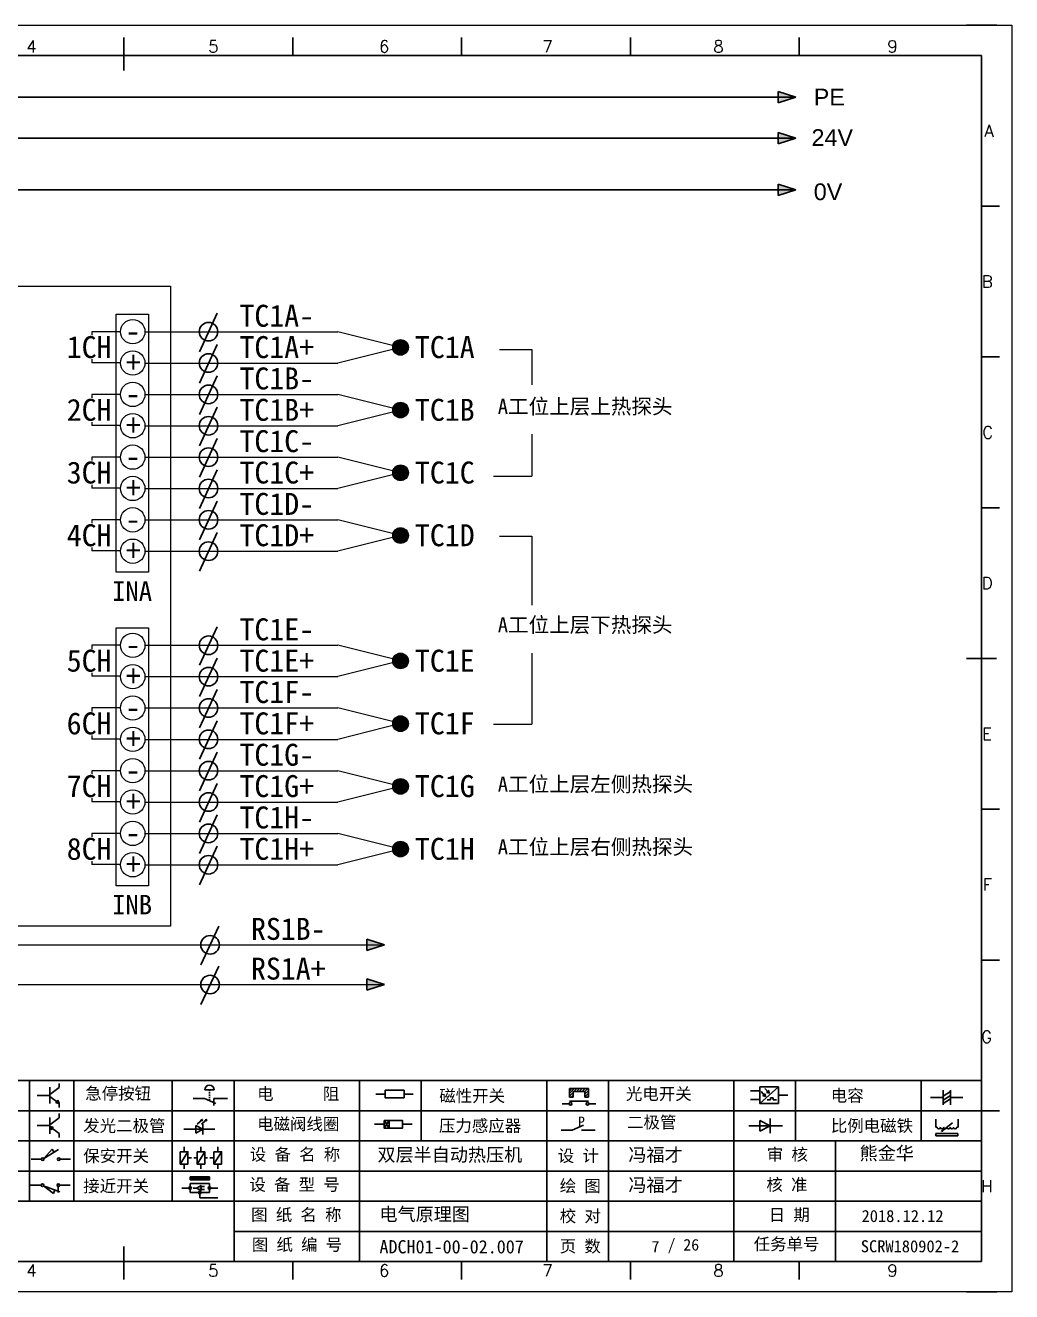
# Model space of a CAD drawing. Extents: x 33864 to 41687, y -3582 to -110.
# Drawn here: x 37727.4 to 37891, y -2914.6 to -2704.6 of the extents above; entities that cross this region are included whole.
import ezdxf
from ezdxf.enums import TextEntityAlignment as Align

# ---------------------------------------------------------------- set-up
doc = ezdxf.new("R2010")
doc.units = 0
doc.header["$MEASUREMENT"] = 0
doc.layers.add('AE_BOR', color=1, linetype='Continuous')
doc.layers.add('MISC', color=2, linetype='Continuous')
doc.styles.add('WD', font='romans.shx', dxfattribs={"bigfont": 'gbcbig.shx'})
doc.styles.add('样式 0', font='')
doc.styles.add('样式 8', font='arial.ttf')
doc.styles.add('汉字', font='')
doc.styles.get('样式 0').set_extended_font_data('KaiTi_GB2312')
doc.styles.get('汉字').set_extended_font_data('新宋体')

# ---------------------------------------------------------------- blocks, each defined once
blk = doc.blocks.new('磁性开关')
at = {"linetype": 'ByBlock'}
h = blk.add_hatch(dxfattribs=at)
h.set_pattern_fill('ANSI31', color=256, scale=0.1, style=0)
h.set_pattern_definition([(45, (0, 0), (-0.224506403, 0.224506403), [])])
h.paths.add_polyline_path([(-1907.69, -775.29), (-1910.88, -775.29), (-1910.88, -776.69), (-1910.25, -776.69), (-1910.25, -775.79), (-1908.31, -775.79), (-1908.31, -776.69), (-1907.69, -776.69)])
for p, q in [((-1910.88, -776.69), (-1910.88, -775.29)), ((-1910.88, -775.29), (-1907.69, -775.29)), ((-1910.88, -776.69), (-1910.25, -776.69)), ((-1910.25, -776.69), (-1910.25, -775.79)), ((-1910.25, -775.79), (-1908.31, -775.79)), ((-1908.31, -776.69), (-1908.31, -775.79)), ((-1908.31, -776.69), (-1907.69, -776.69)), ((-1907.69, -775.29), (-1907.69, -776.69)), ((-1910.91, -777.81), (-1912.09, -777.81)), ((-1910.88, -777.39), (-1907.69, -777.39)), ((-1907.66, -777.81), (-1906.48, -777.81))]:
    blk.add_line(p, q, dxfattribs=at)
for centre in [(-1910.68, -777.81), (-1907.88, -777.81)]:
    blk.add_circle(centre, 0.225, dxfattribs=at)
blk = doc.blocks.new('光电开关')
at = {"linetype": 'ByBlock'}
h = blk.add_hatch(dxfattribs=at)
h.set_pattern_fill('ANSI31', color=256, scale=0.01, style=0)
h.set_pattern_definition([(45, (0.172267, 0), (-0.0224506403, 0.0224506403), [])])
h.paths.add_polyline_path([(-1882.44, -776.34), (-1882.5, -775.91), (-1882.68, -776.07)])
h.paths.add_polyline_path([(-1882.44, -776.34), (-1882.68, -776.07), (-1882.86, -776.23)])
h.paths.add_polyline_path([(-1883.11, -776.45), (-1883.29, -776.61), (-1883.05, -776.88)])
h.paths.add_polyline_path([(-1883.29, -776.61), (-1883.47, -776.77), (-1883.05, -776.88)])
for p, q in [((-1884.01, -775.96), (-1885.56, -775.96)), ((-1880.91, -775.3), (-1884.01, -778.05)), ((-1883.75, -776.09), (-1883.05, -776.88)), ((-1883.11, -776.45), (-1883.47, -776.77)), ((-1883.05, -776.88), (-1883.47, -776.77)), ((-1883.14, -775.55), (-1882.44, -776.34)), ((-1883.05, -776.88), (-1883.11, -776.45)), ((-1882.5, -775.91), (-1882.86, -776.23)), ((-1882.44, -776.34), (-1882.86, -776.23)), ((-1882.44, -776.34), (-1882.5, -775.91)), ((-1879.37, -776.67), (-1880.91, -776.67)), ((-1884.01, -777.39), (-1885.56, -777.39)), ((-1882.78, -777.47), (-1882.23, -777.47)), ((-1882.23, -777.47), (-1882.23, -777.14)), ((-1882.23, -777.14), (-1881.78, -777.14)), ((-1881.78, -777.47), (-1881.78, -777.14)), ((-1881.23, -777.47), (-1881.78, -777.47))]:
    blk.add_line(p, q, dxfattribs=at)
blk.add_lwpolyline([(-1884.01, -775.3), (-1880.91, -775.3), (-1880.91, -778.05), (-1884.01, -778.05)], close=True, dxfattribs=at)
blk = doc.blocks.new('电磁阀线圈')
at = {"linetype": 'ByBlock'}
for p, q in [((-1854.61, -796.54), (-1856.17, -796.54)), ((-1854.61, -795.92), (-1853.75, -797.16)), ((-1853.75, -795.92), (-1854.61, -797.16)), ((-1853.75, -795.92), (-1853.75, -797.16)), ((-1851.53, -796.54), (-1849.97, -796.54))]:
    blk.add_line(p, q, dxfattribs=at)
blk.add_lwpolyline([(-1854.61, -795.92), (-1851.53, -795.92), (-1851.53, -797.16), (-1854.61, -797.16)], close=True, dxfattribs=at)
blk = doc.blocks.new('压力感应器')
at = {"linetype": 'ByBlock'}
for p, q in [((-1815.59, -777.73), (-1813.71, -776.93)), ((-1817.44, -777.73), (-1815.59, -777.73)), ((-1811.78, -777.73), (-1814.05, -777.73))]:
    blk.add_line(p, q, dxfattribs=at)
at = {"linetype": 'ByBlock', "insert": (-1814.65, -775.48), "char_height": 1.68, "width": 1.2242, "attachment_point": 1}
blk.add_mtext('{\\fNSimSun|b0|i0|c134|p49;P}', dxfattribs=at)
blk = doc.blocks.new('二极管')
at = {"linetype": 'ByBlock'}
for p, q in [((-1787.52, -776.77), (-1781.92, -776.77)), ((-1783.97, -776.77), (-1785.69, -775.9)), ((-1785.69, -775.9), (-1785.69, -777.65)), ((-1783.97, -776.77), (-1785.69, -777.65)), ((-1783.97, -777.99), (-1783.97, -775.56))]:
    blk.add_line(p, q, dxfattribs=at)
blk = doc.blocks.new('NPN三极管')
at = {"linetype": 'ByBlock'}
for p, q in [((-1785.73, -780.61), (-1785.73, -783.32)), ((-1785.73, -781.82), (-1784.15, -780.66)), ((-1784.15, -780.66), (-1784.15, -779.98)), ((-1785.73, -781.97), (-1787.81, -781.97)), ((-1785.73, -782.11), (-1784.15, -783.27)), ((-1784.41, -782.73), (-1784.74, -783.18)), ((-1784.15, -783.27), (-1784.74, -783.18)), ((-1784.15, -783.27), (-1784.41, -782.73)), ((-1784.15, -783.27), (-1784.15, -783.96))]:
    blk.add_line(p, q, dxfattribs=at)
blk = doc.blocks.new('PNP三极管')
at = {"linetype": 'ByBlock'}
for p, q in [((-1784.9, -785.38), (-1784.9, -788.09)), ((-1783.32, -785.43), (-1783.32, -784.75)), ((-1784.9, -786.74), (-1786.98, -786.74)), ((-1784.9, -786.59), (-1783.32, -785.43)), ((-1784.9, -786.88), (-1783.32, -788.04)), ((-1784.9, -786.88), (-1784.31, -786.97)), ((-1784.9, -786.88), (-1784.64, -787.42)), ((-1784.31, -786.97), (-1784.64, -787.42)), ((-1783.32, -788.04), (-1783.32, -788.73))]:
    blk.add_line(p, q, dxfattribs=at)
blk = doc.blocks.new('常开行程开关')
at = {"linetype": 'ByBlock'}
for p, q in [((-1785.89, -792.17), (-1784.52, -790.62)), ((-1785.89, -792.17), (-1783.43, -790.72)), ((-1784.52, -790.62), (-1784.19, -791.17)), ((-1786.29, -792.3), (-1788.01, -792.3)), ((-1781.48, -792.3), (-1783.21, -792.3))]:
    blk.add_line(p, q, dxfattribs=at)
for centre in [(-1786.07, -792.3), (-1783.42, -792.3)]:
    blk.add_circle(centre, 0.219, dxfattribs=at)
blk = doc.blocks.new('常闭行程开关')
at = {"linetype": 'ByBlock'}
for p, q in [((-1786.34, -796.62), (-1788.07, -796.62)), ((-1785.93, -796.72), (-1783.25, -797.7)), ((-1785.93, -796.72), (-1784.3, -798)), ((-1784.3, -798), (-1784.08, -797.4)), ((-1783.48, -796.84), (-1783.48, -797.85)), ((-1781.54, -796.62), (-1783.26, -796.62))]:
    blk.add_line(p, q, dxfattribs=at)
for centre in [(-1786.12, -796.62), (-1783.48, -796.62)]:
    blk.add_circle(centre, 0.219, dxfattribs=at)
blk = doc.blocks.new('电容')
at = {"linetype": 'ByBlock'}
for p, q in [((-1756.08, -782.99), (-1756.08, -780.56)), ((-1754.86, -780.79), (-1756.08, -781.55)), ((-1754.86, -782.99), (-1754.86, -780.56)), ((-1756.08, -781.77), (-1758.13, -781.77)), ((-1754.86, -781.44), (-1756.08, -782.2)), ((-1754.86, -781.99), (-1756.08, -782.75)), ((-1754.86, -781.77), (-1752.81, -781.77))]:
    blk.add_line(p, q, dxfattribs=at)
blk = doc.blocks.new('发光二极管')
at = {"linetype": 'ByBlock'}
for p, q in [((-1755.78, -785.92), (-1754.89, -785.14)), ((-1754.89, -785.14), (-1755.2, -785.22)), ((-1755.2, -785.22), (-1755.01, -785.43)), ((-1755.08, -785.92), (-1754.18, -785.14)), ((-1754.89, -785.14), (-1755.01, -785.43)), ((-1754.18, -785.14), (-1754.49, -785.22)), ((-1754.49, -785.22), (-1754.31, -785.43)), ((-1754.18, -785.14), (-1754.31, -785.43)), ((-1758.01, -786.77), (-1752.89, -786.77)), ((-1754.84, -786.77), (-1756.04, -786.16)), ((-1756.04, -786.16), (-1756.04, -787.39)), ((-1754.84, -786.77), (-1756.04, -787.39)), ((-1754.84, -787.63), (-1754.84, -785.92))]:
    blk.add_line(p, q, dxfattribs=at)
blk = doc.blocks.new('比例电磁阀')
at = {"linetype": 'ByBlock'}
for p, q in [((-1757.26, -775.38), (-1757.26, -776.71)), ((-1757.26, -776.71), (-1757.05, -776.71)), ((-1754.5, -775.98), (-1756.35, -777.44)), ((-1753.58, -776.71), (-1753.8, -776.71)), ((-1753.58, -775.38), (-1753.58, -776.71)), ((-1753.6, -777.73), (-1757.25, -777.73)), ((-1757.25, -778.13), (-1757.25, -777.73)), ((-1753.6, -778.13), (-1757.25, -778.13)), ((-1756.35, -777.44), (-1756.25, -777.25)), ((-1756.35, -777.44), (-1756.15, -777.38)), ((-1756.15, -777.38), (-1756.25, -777.25)), ((-1753.6, -777.73), (-1753.6, -778.13))]:
    blk.add_line(p, q, dxfattribs=at)
for centre in [(-1756.78, -776.71), (-1756.24, -776.71), (-1755.7, -776.71), (-1755.15, -776.71), (-1754.61, -776.71), (-1754.07, -776.71)]:
    blk.add_arc(centre, 0.271, 180, 0, dxfattribs=at)
blk = doc.blocks.new('保安开关')
at = {"linetype": 'ByBlock'}
for p, q in [((-1757.33, -790.79), (-1758.6, -792.81)), ((-1757.96, -790.79), (-1757.96, -789.97)), ((-1754.54, -790.79), (-1755.81, -792.81)), ((-1755.17, -790.79), (-1755.17, -789.97)), ((-1751.75, -790.79), (-1753.02, -792.81)), ((-1752.39, -790.79), (-1752.39, -789.97)), ((-1757.96, -792.81), (-1757.96, -793.62)), ((-1757.33, -791.8), (-1756.72, -791.8)), ((-1756.35, -791.8), (-1755.89, -791.8)), ((-1755.17, -792.81), (-1755.17, -793.62)), ((-1754.52, -791.8), (-1754.06, -791.8)), ((-1753.69, -791.8), (-1753.08, -791.8)), ((-1752.39, -792.81), (-1752.39, -793.62))]:
    blk.add_line(p, q, dxfattribs=at)
for points in [[(-1758.6, -790.79), (-1757.33, -790.79), (-1757.33, -792.81), (-1758.6, -792.81)], [(-1755.81, -790.79), (-1754.54, -790.79), (-1754.54, -792.81), (-1755.81, -792.81)], [(-1753.02, -790.79), (-1751.75, -790.79), (-1751.75, -792.81), (-1753.02, -792.81)]]:
    blk.add_lwpolyline(points, close=True, dxfattribs=at)
blk = doc.blocks.new('接近开关')
at = {"linetype": 'ByBlock'}
h = blk.add_hatch(dxfattribs=at)
h.set_pattern_fill('ANSI31', color=256, scale=0.01, style=0)
h.set_pattern_definition([(45, (-89.131516, -30.795668), (-0.0224506403, 0.0224506403), [])])
h.paths.add_polyline_path([(-1513.76, -1123.35), (-1513.76, -1122.85), (-1516.96, -1122.85), (-1516.96, -1123.35)])
for p, q in [((-1516.96, -1123.35), (-1516.96, -1122.85)), ((-1516.96, -1122.85), (-1513.76, -1122.85)), ((-1516.96, -1123.35), (-1513.76, -1123.35)), ((-1513.76, -1122.85), (-1513.76, -1123.35)), ((-1517.18, -1124.71), (-1518.36, -1124.71)), ((-1516.96, -1123.95), (-1513.76, -1123.95)), ((-1516.96, -1123.95), (-1516.96, -1125.47)), ((-1516.96, -1125.47), (-1513.76, -1125.47)), ((-1515.91, -1124.71), (-1516.45, -1124.71)), ((-1515.11, -1124.31), (-1515.91, -1124.71)), ((-1515.11, -1125.11), (-1515.91, -1124.71)), ((-1515.33, -1124.53), (-1515.17, -1124.53)), ((-1515.33, -1124.88), (-1515.17, -1124.88)), ((-1515.25, -1124.45), (-1515.25, -1124.61)), ((-1515.11, -1124.31), (-1515.11, -1125.11)), ((-1515.11, -1124.48), (-1514.58, -1124.48)), ((-1515.11, -1124.94), (-1514.58, -1124.94)), ((-1513.76, -1123.95), (-1513.76, -1125.47)), ((-1513.54, -1124.71), (-1512.36, -1124.71)), ((-1515.36, -1125.69), (-1515.36, -1126.36)), ((-1515.36, -1126.36), (-1512.36, -1126.36))]:
    blk.add_line(p, q, dxfattribs=at)
for centre in [(-1516.96, -1124.71), (-1515.36, -1125.47), (-1513.76, -1124.71)]:
    blk.add_circle(centre, 0.225, dxfattribs=at)
blk = doc.blocks.new('电阻')
at = {"linetype": 'ByBlock'}
for p, q in [((-3.09, 0), (-1.57, 0)), ((1.57, 0), (3.09, 0))]:
    blk.add_line(p, q, dxfattribs=at)
blk.add_lwpolyline([(-1.57, 0.63), (1.57, 0.63), (1.57, -0.63), (-1.57, -0.63)], close=True, dxfattribs=at)
blk = doc.blocks.new('急停按钮')
at = {"linetype": 'ByBlock'}
for p, q in [((-1.86, 0), (0, 0)), ((0, 0), (1.88, -0.81)), ((0.06, 1.45), (1.61, 1.45)), ((0.83, 1.45), (0.83, 1.24)), ((0.83, 1.07), (0.83, 0.85)), ((0.83, 0.68), (0.83, 0.47)), ((0.83, 0.29), (0.83, 0.08)), ((3.81, 0), (1.54, 0)), ((1.54, 0), (1.54, -1.15)), ((0.83, -0.09), (0.83, -0.24))]:
    blk.add_line(p, q, dxfattribs=at)
blk.add_arc((0.83, 1.45), 0.774, 0, 180)

msp = doc.modelspace()

# ---------------------------------------------------------------- hatches: boundary and pattern name
for points in [[(37852.252, -2722.406), (37855.17, -2723.341), (37852.252, -2724.276)], [(37852.252, -2730.971), (37855.17, -2731.907), (37852.252, -2732.842)], [(37784.074, -2856.203), (37786.993, -2857.138), (37784.074, -2858.073)], [(37784.074, -2862.784), (37786.993, -2863.72), (37784.074, -2864.655)]]:
    msp.add_hatch(color=256).paths.add_polyline_path(points)
at = {"lineweight": 0}
h = msp.add_hatch(color=256, dxfattribs=at)
edge = h.paths.add_edge_path()
edge.add_arc((37789.637, -2758.055), 1.3, 0, 360)
h = msp.add_hatch(color=256, dxfattribs=at)
edge = h.paths.add_edge_path()
edge.add_arc((37789.637, -2768.455), 1.3, 0, 360)
h = msp.add_hatch(color=256, dxfattribs=at)
edge = h.paths.add_edge_path()
edge.add_arc((37789.637, -2778.855), 1.3, 0, 360)
h = msp.add_hatch(color=256, dxfattribs=at)
edge = h.paths.add_edge_path()
edge.add_arc((37789.637, -2789.255), 1.3, 0, 360)
h = msp.add_hatch(color=256, dxfattribs=at)
edge = h.paths.add_edge_path()
edge.add_arc((37789.637, -2810.055), 1.3, 0, 360)
h = msp.add_hatch(color=256, dxfattribs=at)
edge = h.paths.add_edge_path()
edge.add_arc((37789.637, -2820.455), 1.3, 0, 360)
h = msp.add_hatch(color=256, dxfattribs=at)
edge = h.paths.add_edge_path()
edge.add_arc((37789.637, -2830.855), 1.3, 0, 360)
h = msp.add_hatch(color=256, dxfattribs=at)
edge = h.paths.add_edge_path()
edge.add_arc((37789.637, -2841.255), 1.3, 0, 360)
at = {"layer": 'MISC'}
msp.add_hatch(color=256, dxfattribs=at).paths.add_polyline_path([(37852.252, -2715.641), (37855.17, -2716.576), (37852.252, -2717.512)])

# ---------------------------------------------------------------- linework, layer by layer
for p, q in [((37885.994, -2709.649), (37598.994, -2709.649)), ((37885.994, -2909.649), (37885.994, -2709.649)), ((37855.17, -2723.341), (37852.252, -2722.406)), ((37852.252, -2722.406), (37852.252, -2724.276)), ((37855.17, -2723.341), (37852.252, -2724.276)), ((37619.453, -2731.907), (37855.17, -2731.907)), ((37855.17, -2731.907), (37852.252, -2730.971)), ((37852.252, -2730.971), (37852.252, -2732.842)), ((37855.17, -2731.907), (37852.252, -2732.842)), ((37756.29, -2758.767), (37759.242, -2752.38)), ((37756.29, -2763.967), (37759.242, -2757.58)), ((37756.29, -2769.167), (37759.242, -2762.78)), ((37756.29, -2774.367), (37759.242, -2767.98)), ((37756.29, -2779.567), (37759.242, -2773.18)), ((37756.29, -2784.767), (37759.242, -2778.38)), ((37756.29, -2789.967), (37759.242, -2783.58)), ((37756.29, -2795.167), (37759.242, -2788.78)), ((37756.29, -2810.767), (37759.242, -2804.38)), ((37756.29, -2815.967), (37759.242, -2809.58)), ((37756.29, -2821.167), (37759.242, -2814.78)), ((37756.29, -2826.367), (37759.242, -2819.98)), ((37756.29, -2831.567), (37759.242, -2825.18)), ((37756.29, -2836.767), (37759.242, -2830.38)), ((37756.29, -2841.967), (37759.242, -2835.58)), ((37756.29, -2847.167), (37759.242, -2840.78)), ((37756.544, -2860.446), (37759.497, -2854.059)), ((37786.993, -2857.138), (37784.074, -2856.203)), ((37784.074, -2856.203), (37784.074, -2858.073)), ((37786.993, -2857.138), (37784.074, -2858.073)), ((37756.544, -2867.032), (37759.497, -2860.644)), ((37786.993, -2863.72), (37784.074, -2862.784)), ((37784.074, -2862.784), (37784.074, -2864.655)), ((37786.993, -2863.72), (37784.074, -2864.655)), ((37604.024, -2909.649), (37883.524, -2909.649)), ((37724.79, -2909.649), (37784.74, -2909.649)), ((37784.74, -2909.649), (37853.526, -2909.649))]:
    msp.add_line(p, q)
at = {"color": 0}
msp.add_line((37855.17, -2723.341), (37619.453, -2723.341), dxfattribs=at)
at = {"lineweight": 0}
for p, q in [((37675.339, -2747.905), (37751.461, -2747.905)), ((37751.461, -2747.905), (37751.461, -2854.054)), ((37742.484, -2752.538), (37747.862, -2752.538)), ((37742.484, -2795.348), (37742.484, -2752.538)), ((37747.862, -2752.538), (37747.862, -2795.348)), ((37743.204, -2755.455), (37738.466, -2755.455)), ((37738.466, -2755.455), (37738.466, -2756.022)), ((37747.243, -2755.455), (37779.237, -2755.455)), ((37789.637, -2758.055), (37779.237, -2755.455)), ((37789.637, -2758.055), (37779.237, -2760.655)), ((37806.03, -2758.387), (37811.386, -2758.387)), ((37811.386, -2758.387), (37811.386, -2764.246)), ((37738.466, -2760.034), (37738.466, -2760.6)), ((37743.205, -2760.6), (37738.466, -2760.6)), ((37747.243, -2760.655), (37779.237, -2760.655)), ((37743.204, -2765.855), (37738.466, -2765.855)), ((37738.466, -2765.855), (37738.466, -2766.422)), ((37747.243, -2765.855), (37779.237, -2765.855)), ((37789.637, -2768.455), (37779.237, -2765.855)), ((37789.637, -2768.455), (37779.237, -2771.055)), ((37738.466, -2770.434), (37738.466, -2771)), ((37743.205, -2771), (37738.466, -2771)), ((37747.243, -2771.055), (37779.237, -2771.055)), ((37811.386, -2772.472), (37811.386, -2779.401)), ((37743.204, -2776.255), (37738.466, -2776.255)), ((37738.466, -2776.255), (37738.466, -2776.822)), ((37747.243, -2776.255), (37779.237, -2776.255)), ((37789.637, -2778.855), (37779.237, -2776.255)), ((37789.637, -2778.855), (37779.237, -2781.455)), ((37805.077, -2779.401), (37811.386, -2779.401)), ((37738.466, -2780.834), (37738.466, -2781.4)), ((37743.205, -2781.4), (37738.466, -2781.4)), ((37747.243, -2781.455), (37779.237, -2781.455)), ((37743.204, -2786.655), (37738.466, -2786.655)), ((37738.466, -2786.655), (37738.466, -2787.222)), ((37747.243, -2786.655), (37779.237, -2786.655)), ((37789.637, -2789.255), (37779.237, -2786.655)), ((37789.637, -2789.255), (37779.237, -2791.855)), ((37806.03, -2789.367), (37811.386, -2789.367)), ((37811.386, -2789.367), (37811.386, -2800.815)), ((37738.466, -2791.234), (37738.466, -2791.8)), ((37743.205, -2791.8), (37738.466, -2791.8)), ((37747.243, -2791.855), (37779.237, -2791.855)), ((37747.862, -2795.348), (37742.484, -2795.348)), ((37742.484, -2804.538), (37747.862, -2804.538)), ((37742.484, -2847.348), (37742.484, -2804.538)), ((37747.862, -2804.538), (37747.862, -2847.348)), ((37743.204, -2807.455), (37738.466, -2807.455)), ((37738.466, -2807.455), (37738.466, -2808.022)), ((37747.243, -2807.455), (37779.237, -2807.455)), ((37789.637, -2810.055), (37779.237, -2807.455)), ((37811.386, -2808.744), (37811.386, -2820.544)), ((37789.637, -2810.055), (37779.237, -2812.655)), ((37738.466, -2812.034), (37738.466, -2812.6)), ((37743.205, -2812.6), (37738.466, -2812.6)), ((37747.243, -2812.655), (37779.237, -2812.655)), ((37743.204, -2817.855), (37738.466, -2817.855)), ((37738.466, -2817.855), (37738.466, -2818.422)), ((37747.243, -2817.855), (37779.237, -2817.855)), ((37789.637, -2820.455), (37779.237, -2817.855)), ((37789.637, -2820.455), (37779.237, -2823.055)), ((37805.077, -2820.544), (37811.386, -2820.544)), ((37738.466, -2822.434), (37738.466, -2823)), ((37743.205, -2823), (37738.466, -2823)), ((37747.243, -2823.055), (37779.237, -2823.055)), ((37743.204, -2828.255), (37738.466, -2828.255)), ((37738.466, -2828.255), (37738.466, -2828.822)), ((37747.243, -2828.255), (37779.237, -2828.255)), ((37789.637, -2830.855), (37779.237, -2828.255)), ((37738.466, -2832.834), (37738.466, -2833.4)), ((37789.637, -2830.855), (37779.237, -2833.455)), ((37743.205, -2833.4), (37738.466, -2833.4)), ((37747.243, -2833.455), (37779.237, -2833.455)), ((37743.204, -2838.655), (37738.466, -2838.655)), ((37738.466, -2838.655), (37738.466, -2839.222)), ((37747.243, -2838.655), (37779.237, -2838.655)), ((37789.637, -2841.255), (37779.237, -2838.655)), ((37789.637, -2841.255), (37779.237, -2843.855)), ((37738.466, -2843.234), (37738.466, -2843.8)), ((37743.205, -2843.8), (37738.466, -2843.8)), ((37747.243, -2843.855), (37779.237, -2843.855)), ((37747.862, -2847.348), (37742.484, -2847.348)), ((37751.461, -2854.054), (37675.339, -2854.054)), ((37720.4, -2857.134), (37786.993, -2857.134)), ((37710.889, -2863.72), (37786.993, -2863.72))]:
    msp.add_line(p, q, dxfattribs=at)
at = {"linetype": 'ByBlock'}
for p, q in [((37885.994, -2879.649), (37598.994, -2879.649)), ((37885.994, -2884.649), (37598.994, -2884.649)), ((37885.994, -2889.649), (37598.994, -2889.649)), ((37885.994, -2894.649), (37598.994, -2894.649)), ((37885.994, -2899.649), (37598.994, -2899.649)), ((37885.994, -2904.649), (37762.017, -2904.649))]:
    msp.add_line(p, q, dxfattribs=at)
at = {"lineweight": -2}
for p, q in [((37728.11, -2879.649), (37728.11, -2899.649)), ((37735.469, -2879.649), (37735.469, -2899.649)), ((37751.779, -2879.649), (37751.779, -2899.649)), ((37762.017, -2879.649), (37762.017, -2909.565)), ((37782.827, -2879.649), (37782.827, -2889.649)), ((37793.065, -2879.649), (37793.065, -2889.649)), ((37813.876, -2879.649), (37813.876, -2889.649)), ((37824.114, -2879.649), (37824.114, -2889.649)), ((37844.924, -2879.649), (37844.924, -2889.649)), ((37855.162, -2879.649), (37855.162, -2889.649)), ((37875.972, -2879.649), (37875.972, -2889.649)), ((37782.827, -2889.649), (37782.827, -2909.565)), ((37813.876, -2889.649), (37813.876, -2909.649)), ((37824.114, -2889.649), (37824.114, -2909.649)), ((37844.924, -2889.649), (37844.924, -2909.649)), ((37861.777, -2889.649), (37861.777, -2909.649))]:
    msp.add_line(p, q, dxfattribs=at)
at = {"ltscale": 2}
for p, q in [((37885.994, -2909.649), (37885.994, -2888.203)), ((37853.526, -2909.649), (37883.524, -2909.649)), ((37853.526, -2909.649), (37885.994, -2909.649))]:
    msp.add_line(p, q, dxfattribs=at)
at = {"lineweight": 0}
for centre, radius in [((37745.224, -2755.455), 2.02), ((37789.637, -2758.055), 1.3), ((37745.224, -2760.655), 2.02), ((37745.224, -2765.855), 2.02), ((37789.637, -2768.455), 1.3), ((37745.224, -2771.055), 2.02), ((37745.224, -2776.255), 2.02), ((37789.637, -2778.855), 1.3), ((37745.224, -2781.455), 2.02), ((37745.224, -2786.655), 2.02), ((37789.637, -2789.255), 1.3), ((37745.224, -2791.855), 2.02), ((37745.224, -2807.455), 2.02), ((37789.637, -2810.055), 1.3), ((37745.224, -2812.655), 2.02), ((37745.224, -2817.855), 2.02), ((37789.637, -2820.455), 1.3), ((37745.224, -2823.055), 2.02), ((37745.224, -2828.255), 2.02), ((37789.637, -2830.855), 1.3), ((37745.224, -2833.455), 2.02), ((37745.224, -2838.655), 2.02), ((37789.637, -2841.255), 1.3), ((37745.224, -2843.855), 2.02)]:
    msp.add_circle(centre, radius, dxfattribs=at)
at = {"color": 6}
for centre in [(37757.794, -2755.455), (37757.794, -2760.655), (37757.794, -2765.855), (37757.794, -2771.055), (37757.794, -2776.255), (37757.794, -2781.455), (37757.794, -2786.655), (37757.794, -2791.855), (37757.794, -2807.455), (37757.794, -2812.655), (37757.794, -2817.855), (37757.794, -2823.055), (37757.794, -2828.255), (37757.794, -2833.455), (37757.794, -2838.655), (37757.794, -2843.855), (37758.048, -2857.134), (37758.048, -2863.72)]:
    msp.add_circle(centre, 1.538, dxfattribs=at)
at = {"layer": 'AE_BOR', "color": 1, "lineweight": 15}
for p, q in [((37593.99, -2704.649), (37890.99, -2704.649)), ((37890.99, -2704.649), (37890.99, -2914.649)), ((37890.99, -2914.649), (37593.99, -2914.649))]:
    msp.add_line(p, q, dxfattribs=at)
at = {"layer": 'AE_BOR', "lineweight": 30}
for p, q in [((37888.524, -2704.649), (37883.524, -2704.649)), ((37888.524, -2914.649), (37883.524, -2914.649))]:
    msp.add_line(p, q, dxfattribs=at)
at = {"layer": 'AE_BOR'}
for p, q in [((37743.774, -2709.649), (37743.774, -2706.649)), ((37771.774, -2709.649), (37771.774, -2706.649)), ((37799.774, -2709.649), (37799.774, -2706.649)), ((37827.774, -2709.649), (37827.774, -2706.649)), ((37855.774, -2709.649), (37855.774, -2706.649)), ((37885.994, -2734.649), (37888.994, -2734.649)), ((37885.994, -2759.649), (37888.994, -2759.649)), ((37885.994, -2784.649), (37888.994, -2784.649)), ((37885.994, -2834.649), (37888.994, -2834.649)), ((37885.994, -2859.649), (37888.994, -2859.649)), ((37885.994, -2884.649), (37888.994, -2884.649)), ((37743.774, -2909.649), (37743.774, -2912.649)), ((37771.774, -2909.649), (37771.774, -2912.649)), ((37799.774, -2909.649), (37799.774, -2912.649)), ((37827.774, -2909.649), (37827.774, -2912.649)), ((37855.774, -2909.649), (37855.774, -2912.649))]:
    msp.add_line(p, q, dxfattribs=at)
at = {"layer": 'AE_BOR', "color": 2, "lineweight": 30}
for p, q in [((37743.774, -2712.149), (37743.774, -2707.149)), ((37883.494, -2809.649), (37888.494, -2809.649)), ((37743.774, -2907.149), (37743.774, -2912.149)), ((37743.774, -2909.649), (37743.774, -2912.149))]:
    msp.add_line(p, q, dxfattribs=at)
at = {"layer": 'MISC'}
for p, q in [((37619.466, -2716.576), (37855.17, -2716.576)), ((37855.17, -2716.576), (37852.252, -2715.641)), ((37852.252, -2715.641), (37852.252, -2717.512)), ((37855.17, -2716.576), (37852.252, -2717.512))]:
    msp.add_line(p, q, dxfattribs=at)

# ---------------------------------------------------------------- block references
at = {"linetype": 'ByBlock'}
for name, p in [('NPN三极管', (39517.187, -2100.147)), ('磁性开关', (39728.519, -2105.69)), ('光电开关', (39733.215, -2105.381)), ('电容', (39635.682, -2100.668)), ('PNP三极管', (39516.362, -2100.376)), ('发光二极管', (39511.706, -2100.957)), ('电磁阀线圈', (39641.515, -2090.352)), ('压力感应器', (39633.714, -2110.134)), ('二极管', (39634.902, -2110.376)), ('比例电磁阀', (39635.682, -2110.668)), ('常开行程开关', (39516.362, -2100.376)), ('保安开关', (39511.706, -2100.668)), ('接近开关', (39271.706, -1772.752)), ('常闭行程开关', (39516.362, -2100.376))]:
    msp.add_blockref(name, p, dxfattribs=at)
for name, p in [('急停按钮', (37757.106, -2882.634)), ('电阻', (37788.646, -2881.873))]:
    msp.add_blockref(name, p)

# ---------------------------------------------------------------- texts
at = {"char_height": 2.772, "attachment_point": 1, "style": '样式 8'}
for s, insert, width in [('24V', (37857.79, -2721.878), 15.27425), ('0V', (37858.165, -2730.862), 4.96666)]:
    msp.add_mtext(s, dxfattribs=dict(at, insert=insert, width=width))
at = {"lineweight": 0, "attachment_point": 1}
for s, insert, char_height, width in [('{\\fSimSun|b0|i0|c134|p2;A工位上层上热探头}', (37805.767, -2766.588), 2.5, 30.5159), ('{\\fSimSun|b0|i0|c134|p2;INA}', (37741.801, -2796.841), 3.25, 9.25756), ('{\\fSimSun|b0|i0|c134|p2;A工位上层下热探头}', (37805.767, -2802.814), 2.5, 31.52519), ('{\\fSimSun|b0|i0|c134|p2;A工位上层左侧热探头}', (37805.767, -2829.241), 2.5, 39.5669), ('{\\fSimSun|b0|i0|c134|p2;A工位上层右侧热探头}', (37805.767, -2839.641), 2.5, 39.5669), ('{\\fSimSun|b0|i0|c134|p2;INB}', (37741.801, -2848.841), 3.25, 9.25756)]:
    msp.add_mtext(s, dxfattribs=dict(at, insert=insert, char_height=char_height, width=width))
at = {"char_height": 2, "attachment_point": 1, "style": '汉字'}
for s, insert in [('{\\fKaiTi_GB2312|b0|i0|c134|p49;急停按钮}', (37737.345, -2880.77)), ('{\\fKaiTi_GB2312|b0|i0|c134|p49;电      阻}', (37765.852, -2880.842)), ('{\\fKaiTi_GB2312|b0|i0|c134|p49;磁性开关}', (37796.062, -2881.178)), ('{\\fKaiTi_GB2312|b0|i0|c134|p49;光电开关}', (37827.013, -2880.841)), ('{\\fKaiTi_GB2312|b0|i0|c134|p49;电容}', (37860.989, -2881.129)), ('{\\fKaiTi_GB2312|b0|i0|c134|p49;二极管}', (37827.195, -2885.557)), ('{\\fKaiTi_GB2312|b0|i0|c134|p49;发光二极管}', (37737.012, -2886.129)), ('{\\fKaiTi_GB2312|b0|i0|c134|p49;电磁阀线圈}', (37765.852, -2885.842)), ('{\\fKaiTi_GB2312|b0|i0|c134|p49;压力感应器}', (37796.009, -2886.119)), ('{\\fKaiTi_GB2312|b0|i0|c134|p49;比例电磁铁}', (37860.989, -2886.129)), ('{\\fKaiTi_GB2312|b0|i0|c134|p49;保安开关}', (37737.012, -2891.129)), ('{\\fKaiTi_GB2312|b0|i0|c134|p0;设 备 名 称}', (37764.644, -2890.894)), ('{\\fKaiTi_GB2312|b0|i0|c134|p0;设 计}', (37815.712, -2891.11)), ('{\\fKaiTi_GB2312|b0|i0|c134|p0;审 核}', (37850.379, -2890.9)), ('{\\fKaiTi_GB2312|b0|i0|c134|p49;接近开关}', (37737.012, -2896.129)), ('{\\fKaiTi_GB2312|b0|i0|c134|p0;设 备 型 号}', (37764.57, -2895.894)), ('{\\fKaiTi_GB2312|b0|i0|c134|p0;绘 图}', (37816.04, -2896.11)), ('{\\fKaiTi_GB2312|b0|i0|c134|p0;核 准}', (37850.309, -2895.9)), ('{\\fKaiTi_GB2312|b0|i0|c134|p0;图 纸 名 称}', (37764.854, -2900.894)), ('{\\fKaiTi_GB2312|b0|i0|c134|p0;校 对}', (37816.04, -2901.11)), ('{\\fKaiTi_GB2312|b0|i0|c134|p0;日 期}', (37850.706, -2900.9)), ('{\\fKaiTi_GB2312|b0|i0|c134|p0;图 纸 编 号}', (37764.972, -2905.846)), ('{\\fKaiTi_GB2312|b0|i0|c134|p0;页 数}', (37816.04, -2906.11)), ('{\\fKaiTi_GB2312|b0|i0|c134|p0;任务单号}', (37848.207, -2905.751)), ('{\\fKaiTi_GB2312|b0|i0|c134|p0;SCRW180902-2}', (37865.97, -2906.124))]:
    msp.add_mtext(s, dxfattribs=dict(at, insert=insert))
at = {"attachment_point": 1}
for s, insert, char_height, width in [('{\\fKaiTi_GB2312|b0|i0|c134|p49;双层半自动热压机}', (37785.813, -2890.84), 2.2, 27.73841), ('{\\fKaiTi_GB2312|b0|i0|c134|p49;冯福才}', (37827.423, -2890.851), 2.2, 15.31746), ('{\\fKaiTi_GB2312|b0|i0|c134|p49;熊金华}', (37865.763, -2890.594), 2.2, 15.31746), ('{\\fKaiTi_GB2312|b0|i0|c134|p49;冯福才}', (37827.423, -2895.851), 2.2, 15.31746), ('{\\fKaiTi_GB2312|b0|i0|c134|p49;电气原理图}', (37786.137, -2900.702), 2.2, 25.88003), ('{\\fKaiTi_GB2312|b0|i0|c134|p49;2018.12.12}', (37866.094, -2901.104), 2, 60.2542), ('{\\fKaiTi_GB2312|b0|i0|c134|p49;ADCH01-00-02.007}', (37786.137, -2906.102), 2.2, 25.68687), ('{\\fKaiTi_GB2312|b0|i0|c134|p49;7}', (37831.258, -2906.23), 1.92, 2.26819), ('{\\fKaiTi_GB2312|b0|i0|c134|p49;/ 26}', (37833.928, -2905.908), 1.92, 6.84443)]:
    msp.add_mtext(s, dxfattribs=dict(at, insert=insert, char_height=char_height, width=width))
at = {"layer": 'AE_BOR', "style": 'WD'}
for s, p in [('4', (37728.436, -2709.149)), ('5', (37758.585, -2709.149)), ('6', (37786.93, -2709.149)), ('7', (37814.028, -2709.149)), ('8', (37842.358, -2709.149)), ('9', (37871.222, -2709.149)), ('4', (37728.436, -2912.149)), ('5', (37758.585, -2912.149)), ('6', (37786.93, -2912.149)), ('7', (37814.028, -2912.149)), ('8', (37842.358, -2912.149)), ('9', (37871.222, -2912.149))]:
    msp.add_text(s, height=2, dxfattribs=at).set_placement(p, align=Align.CENTER)
for s, p in [('A', (37888.018, -2722.149)), ('B', (37887.827, -2747.149)), ('C', (37887.922, -2772.149)), ('D', (37887.827, -2797.149)), ('E', (37887.732, -2822.149)), ('F', (37887.732, -2847.149)), ('F', (37887.732, -2847.149)), ('G', (37887.732, -2872.368)), ('H', (37887.827, -2897.149))]:
    msp.add_text(s, height=2, dxfattribs=at).set_placement(p, align=Align.MIDDLE_RIGHT)
at = {"layer": 'MISC', "insert": (37858.165, -2715.156), "char_height": 2.772, "width": 4.96666, "attachment_point": 1, "style": '样式 8'}
msp.add_mtext('PE', dxfattribs=at)
at = {"layer": 'MISC', "color": 0, "char_height": 3.64, "width": 3.36355, "attachment_point": 1, "style": '样式 0'}
for s, insert in [('{\\fNSimSun|b0|i0|c134|p49;TC1A-}', (37762.919, -2750.99)), ('{\\fNSimSun|b0|i0|c134|p49;1CH}', (37734.273, -2756.19)), ('{\\fNSimSun|b0|i0|c134|p49;-}', (37744.02, -2753.508)), ('{\\fNSimSun|b0|i0|c134|p49;TC1A+}', (37762.919, -2756.19)), ('{\\fNSimSun|b0|i0|c134|p49;TC1A}', (37792.026, -2756.19)), ('{\\fNSimSun|b0|i0|c134|p49;+}', (37744.095, -2758.708)), ('{\\fNSimSun|b0|i0|c134|p49;TC1B-}', (37762.919, -2761.39)), ('{\\fNSimSun|b0|i0|c134|p49;2CH}', (37734.273, -2766.59)), ('{\\fNSimSun|b0|i0|c134|p49;-}', (37744.02, -2763.908)), ('{\\fNSimSun|b0|i0|c134|p49;TC1B+}', (37762.919, -2766.59)), ('{\\fNSimSun|b0|i0|c134|p49;TC1B}', (37792.026, -2766.59)), ('{\\fNSimSun|b0|i0|c134|p49;+}', (37744.095, -2769.108)), ('{\\fNSimSun|b0|i0|c134|p49;TC1C-}', (37762.919, -2771.79)), ('{\\fNSimSun|b0|i0|c134|p49;3CH}', (37734.273, -2776.99)), ('{\\fNSimSun|b0|i0|c134|p49;-}', (37744.02, -2774.308)), ('{\\fNSimSun|b0|i0|c134|p49;TC1C+}', (37762.919, -2776.99)), ('{\\fNSimSun|b0|i0|c134|p49;TC1C}', (37792.026, -2776.99)), ('{\\fNSimSun|b0|i0|c134|p49;+}', (37744.095, -2779.508)), ('{\\fNSimSun|b0|i0|c134|p49;TC1D-}', (37762.919, -2782.19)), ('{\\fNSimSun|b0|i0|c134|p49;4CH}', (37734.273, -2787.39)), ('{\\fNSimSun|b0|i0|c134|p49;-}', (37744.02, -2784.708)), ('{\\fNSimSun|b0|i0|c134|p49;TC1D+}', (37762.919, -2787.39)), ('{\\fNSimSun|b0|i0|c134|p49;TC1D}', (37792.026, -2787.39)), ('{\\fNSimSun|b0|i0|c134|p49;+}', (37744.095, -2789.908)), ('{\\fNSimSun|b0|i0|c134|p49;TC1E-}', (37762.919, -2802.99)), ('{\\fNSimSun|b0|i0|c134|p49;-}', (37744.02, -2805.508)), ('{\\fNSimSun|b0|i0|c134|p49;5CH}', (37734.273, -2808.19)), ('{\\fNSimSun|b0|i0|c134|p49;TC1E+}', (37762.919, -2808.19)), ('{\\fNSimSun|b0|i0|c134|p49;TC1E}', (37792.026, -2808.19)), ('{\\fNSimSun|b0|i0|c134|p49;+}', (37744.095, -2810.708)), ('{\\fNSimSun|b0|i0|c134|p49;TC1F-}', (37762.919, -2813.39)), ('{\\fNSimSun|b0|i0|c134|p49;-}', (37744.02, -2815.908)), ('{\\fNSimSun|b0|i0|c134|p49;6CH}', (37734.273, -2818.59)), ('{\\fNSimSun|b0|i0|c134|p49;TC1F+}', (37762.919, -2818.59)), ('{\\fNSimSun|b0|i0|c134|p49;TC1F}', (37792.026, -2818.59)), ('{\\fNSimSun|b0|i0|c134|p49;+}', (37744.095, -2821.108)), ('{\\fNSimSun|b0|i0|c134|p49;TC1G-}', (37762.919, -2823.79)), ('{\\fNSimSun|b0|i0|c134|p49;-}', (37744.02, -2826.308)), ('{\\fNSimSun|b0|i0|c134|p49;7CH}', (37734.273, -2828.99)), ('{\\fNSimSun|b0|i0|c134|p49;TC1G+}', (37762.919, -2828.99)), ('{\\fNSimSun|b0|i0|c134|p49;TC1G}', (37792.026, -2828.99)), ('{\\fNSimSun|b0|i0|c134|p49;+}', (37744.095, -2831.508)), ('{\\fNSimSun|b0|i0|c134|p49;TC1H-}', (37762.919, -2834.19)), ('{\\fNSimSun|b0|i0|c134|p49;-}', (37744.02, -2836.708)), ('{\\fNSimSun|b0|i0|c134|p49;8CH}', (37734.273, -2839.39)), ('{\\fNSimSun|b0|i0|c134|p49;TC1H+}', (37762.919, -2839.39)), ('{\\fNSimSun|b0|i0|c134|p49;TC1H}', (37792.026, -2839.39)), ('{\\fNSimSun|b0|i0|c134|p49;+}', (37744.095, -2841.908)), ('{\\fNSimSun|b0|i0|c134|p49;RS1B-}', (37764.833, -2852.669)), ('{\\fNSimSun|b0|i0|c134|p49;RS1A+}', (37764.833, -2859.254))]:
    msp.add_mtext(s, dxfattribs=dict(at, insert=insert))

doc.saveas('drawing.dxf')
